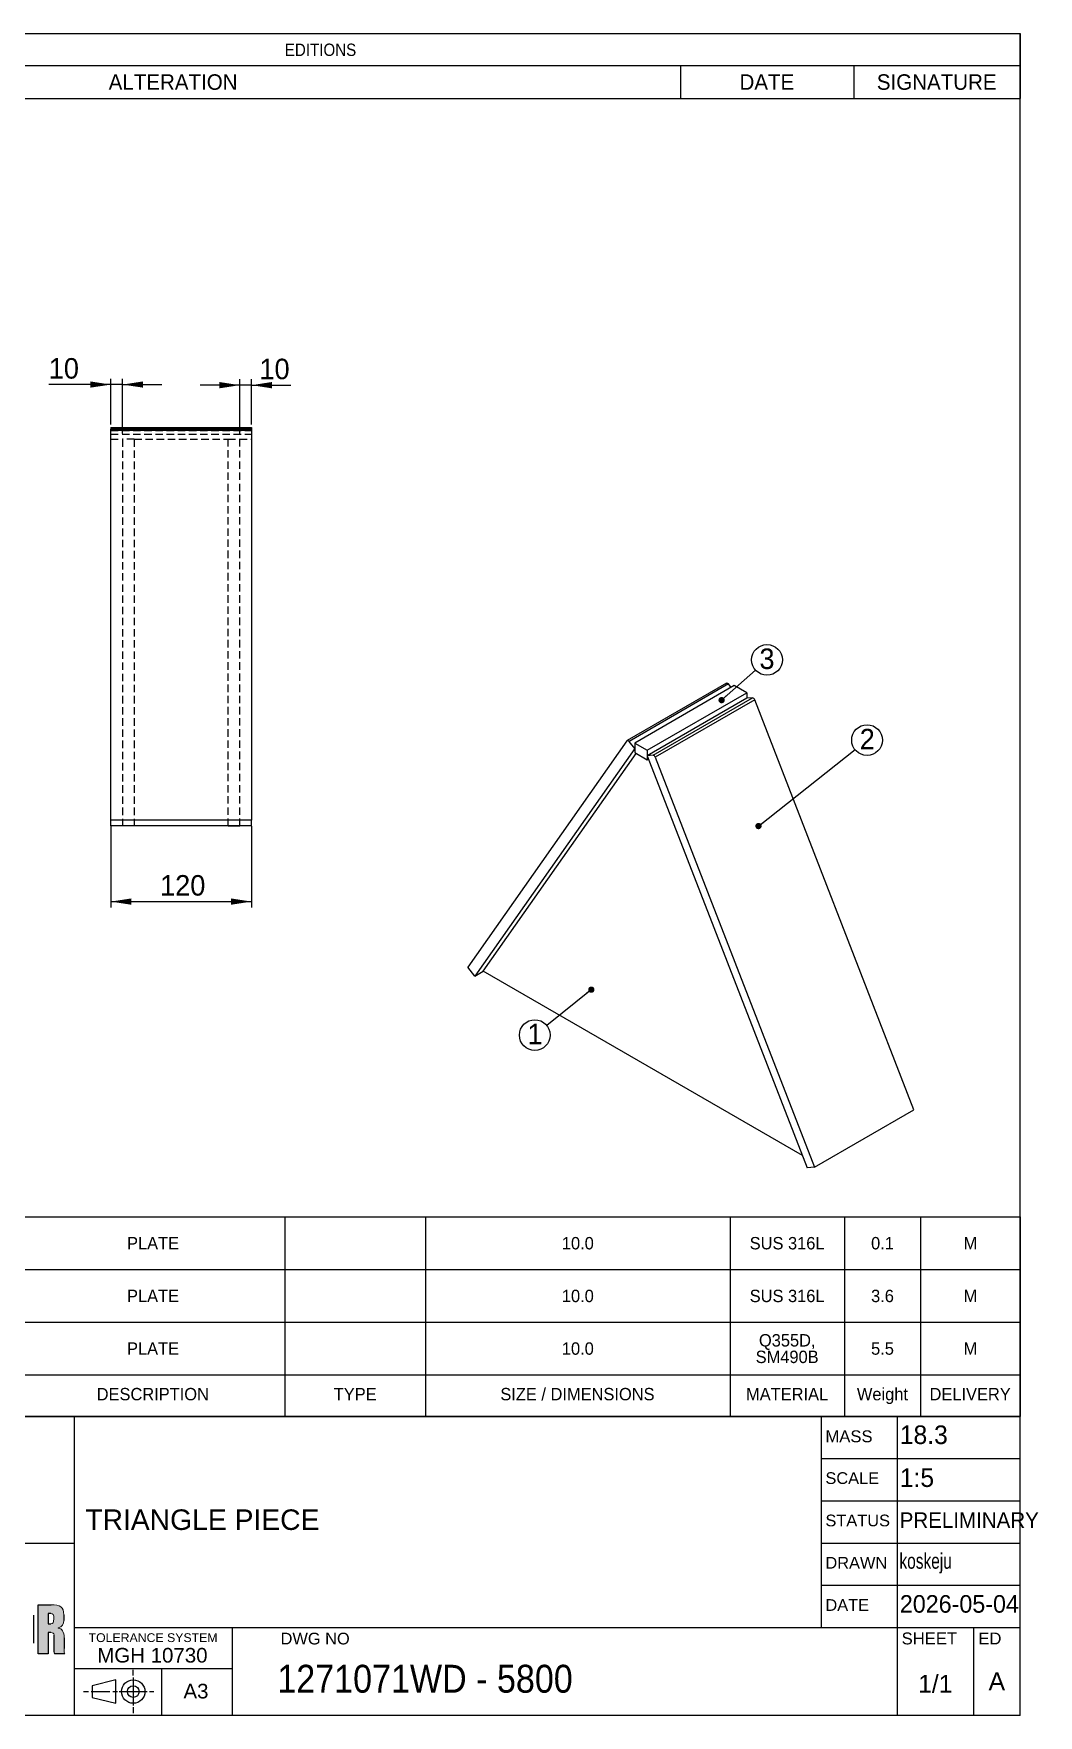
# Model space of a CAD drawing. Header units: millimetres. Extents: x 8 to 2090, y 25 to 1460.
# Drawn here: x 1233 to 2090, y 25 to 1460 of the extents above; entities that cross this region are included whole.
import ezdxf

# ---------------------------------------------------------------- set-up
doc = ezdxf.new("R2010")
doc.units = ezdxf.units.MM
doc.header["$LTSCALE"] = 5
doc.linetypes.add('HIDDEN', pattern=[1.905, 1.27, -0.635])
doc.layers.add('AM_0', color=7, linetype='Continuous', lineweight=25)
for name, color, linetype in [('AM_3', 6, 'HIDDEN'), ('AM_5', 3, 'Continuous'), ('AM_6', 2, 'Continuous'), ('AM_8', 1, 'Continuous')]:
    doc.layers.add(name, color=color, linetype=linetype)
doc.styles.add('SLDTEXTSTYLE0', font='ARIAL.TTF', dxfattribs={"width": 0.948})
doc.styles.add('SLDTEXTSTYLE1', font='ARIAL.TTF', dxfattribs={"width": 0.9875})
doc.styles.add('SLDTEXTSTYLE2', font='GOTHIC.TTF', dxfattribs={"width": 0.913})
doc.styles.add('SLDTEXTSTYLE3', font='ARIAL.TTF')
doc.styles.add('SLDTEXTSTYLE5', font='ARIALN.TTF', dxfattribs={"width": 0.87})
doc.styles.get("Standard").update_dxf_attribs({"font": 'ARIAL.TTF'})
doc.dimstyles.new('SLDDIMSTYLE0', dxfattribs={"dimtxt": 17.5, "dimasz": 17.5, "dimexe": 0, "dimexo": 0.0625, "dimgap": 4.375, "dimtad": 1, "dimdec": 1, "dimrnd": 1e-09, "dimzin": 12, "dimdsep": 46, "dimtxsty": 'SLDTEXTSTYLE0', "dimsah": 1, "dimcen": 0.09, "dimadec": 0, "dimazin": 3, "dimtfac": 1, "dimtdec": 1, "dimtmove": 0, "dimatfit": 0, "dimfxl": 1, "dimfrac": 2, "dimtolj": 1, "dimtzin": 12, "dimarcsym": 0})
doc.dimstyles.new('SLDDIMSTYLE5', dxfattribs={"dimtxt": 0.18, "dimasz": 5.384615, "dimexe": 0, "dimexo": 0.0625, "dimgap": 0, "dimtad": 0, "dimtih": 1, "dimtoh": 1, "dimdec": 0, "dimrnd": 1e-09, "dimzin": 0, "dimdsep": 46, "dimtxsty": 'STANDARD', "dimblk1": 'DOT', "dimblk2": 'DOT', "dimsah": 1, "dimcen": 0.09, "dimadec": 0, "dimazin": 0, "dimtfac": 5.384615, "dimtdec": 0, "dimtofl": 0, "dimtmove": 0, "dimatfit": 3, "dimldrblk": 'DOT', "dimfxl": 1, "dimfrac": 2, "dimtolj": 1, "dimtzin": 0, "dimarcsym": 0})

# ---------------------------------------------------------------- blocks, each defined once
blk = doc.blocks.new('SW_TABLEANNOTATION_0')
at = {"layer": 'AM_0', "color": 0}
for p, q in [((0, 0), (0, -27.3)), ((0, 0), (40, 0)), ((40, 0), (905, 0)), ((905, 0), (1053.1, 0)), ((1053.1, 0), (1195.1, 0)), ((1195.1, 0), (1195.1, -27.3)), ((0, -27.3), (0, -55.3)), ((0, -27.3), (40, -27.3)), ((40, -27.3), (40, -55.3)), ((40, -27.3), (905, -27.3)), ((905, -27.3), (905, -55.3)), ((905, -27.3), (1053.1, -27.3)), ((1053.1, -27.3), (1053.1, -55.3)), ((1053.1, -27.3), (1195.1, -27.3)), ((1195.1, -27.3), (1195.1, -55.3)), ((0, -55.3), (40, -55.3)), ((40, -55.3), (905, -55.3)), ((905, -55.3), (1053.1, -55.3)), ((1053.1, -55.3), (1195.1, -55.3))]:
    blk.add_line(p, q, dxfattribs=at)
at = {"layer": 'AM_0', "color": 0, "attachment_point": 1}
for s, insert, char_height, style in [('EDITIONS', (567.4, -8.5), 10.58, 'SLDTEXTSTYLE2'), ('ED', (7.8, -34.7), 13.23, 'SLDTEXTSTYLE0'), ('ALTERATION', (417.1, -34.7), 13.23, 'SLDTEXTSTYLE0'), ('DATE', (955.5, -34.7), 13.23, 'SLDTEXTSTYLE0'), ('SIGNATURE', (1072.7, -34.7), 13.23, 'SLDTEXTSTYLE0')]:
    blk.add_mtext(s, dxfattribs=dict(at, insert=insert, char_height=char_height, style=style))
blk = doc.blocks.new('SW_TABLEANNOTATION_1')
at = {"layer": 'AM_0', "color": 0}
for p, q in [((0, 134.8), (0, 89.9)), ((0, 134.8), (75, 134.8)), ((75, 134.8), (75, 89.9)), ((75, 134.8), (115, 134.8)), ((115, 134.8), (115, 89.9)), ((115, 134.8), (185, 134.8)), ((185, 134.8), (185, 89.9)), ((185, 134.8), (265, 134.8)), ((265, 134.8), (265, 89.9)), ((265, 134.8), (490, 134.8)), ((490, 134.8), (490, 89.9)), ((490, 134.8), (610, 134.8)), ((610, 134.8), (610, 89.9)), ((610, 134.8), (870, 134.8)), ((870, 134.8), (870, 89.9)), ((870, 134.8), (967.5, 134.8)), ((967.5, 134.8), (967.5, 89.9)), ((967.5, 134.8), (1032.5, 134.8)), ((1032.5, 134.8), (1032.5, 89.9)), ((1032.5, 134.8), (1117.5, 134.8)), ((1117.5, 134.8), (1117.5, 89.9)), ((0, 89.9), (0, 45)), ((0, 89.9), (75, 89.9)), ((75, 89.9), (75, 45)), ((75, 89.9), (115, 89.9)), ((115, 89.9), (115, 45)), ((115, 89.9), (185, 89.9)), ((185, 89.9), (185, 45)), ((185, 89.9), (265, 89.9)), ((265, 89.9), (265, 45)), ((265, 89.9), (490, 89.9)), ((490, 89.9), (490, 45)), ((490, 89.9), (610, 89.9)), ((610, 89.9), (610, 45)), ((610, 89.9), (870, 89.9)), ((870, 89.9), (870, 45)), ((870, 89.9), (967.5, 89.9)), ((967.5, 89.9), (967.5, 45)), ((967.5, 89.9), (1032.5, 89.9)), ((1032.5, 89.9), (1032.5, 45)), ((1032.5, 89.9), (1117.5, 89.9)), ((1117.5, 89.9), (1117.5, 45)), ((0, 45), (0, 0)), ((0, 45), (75, 45)), ((75, 45), (75, 0)), ((75, 45), (115, 45)), ((115, 45), (115, 0)), ((115, 45), (185, 45)), ((185, 45), (185, 0)), ((185, 45), (265, 45)), ((265, 45), (265, 0)), ((265, 45), (490, 45)), ((490, 45), (490, 0)), ((490, 45), (610, 45)), ((610, 45), (610, 0)), ((610, 45), (870, 45)), ((870, 45), (870, 0)), ((870, 45), (967.5, 45)), ((967.5, 45), (967.5, 0)), ((967.5, 45), (1032.5, 45)), ((1032.5, 45), (1032.5, 0)), ((1032.5, 45), (1117.5, 45)), ((1117.5, 45), (1117.5, 0)), ((0, 0), (0, -35.5)), ((0, 0), (75, 0)), ((75, 0), (75, -35.5)), ((75, 0), (115, 0)), ((115, 0), (115, -35.5)), ((115, 0), (185, 0)), ((185, 0), (185, -35.5)), ((185, 0), (265, 0)), ((265, 0), (265, -35.5)), ((265, 0), (490, 0)), ((490, 0), (490, -35.5)), ((490, 0), (610, 0)), ((610, 0), (610, -35.5)), ((610, 0), (870, 0)), ((870, 0), (870, -35.5)), ((870, 0), (967.5, 0)), ((967.5, 0), (967.5, -35.5)), ((967.5, 0), (1032.5, 0)), ((1032.5, 0), (1032.5, -35.5)), ((1032.5, 0), (1117.5, 0)), ((1117.5, 0), (1117.5, -35.5)), ((0, -35.5), (75, -35.5)), ((75, -35.5), (115, -35.5)), ((115, -35.5), (185, -35.5)), ((185, -35.5), (265, -35.5)), ((265, -35.5), (490, -35.5)), ((490, -35.5), (610, -35.5)), ((610, -35.5), (870, -35.5)), ((870, -35.5), (967.5, -35.5)), ((967.5, -35.5), (1032.5, -35.5)), ((1032.5, -35.5), (1117.5, -35.5))]:
    blk.add_line(p, q, dxfattribs=at)
at = {"layer": 'AM_0', "color": 0, "attachment_point": 1, "style": 'SLDTEXTSTYLE0'}
for s, insert, char_height in [('3', (33.6, 117.7), 10.6), ('1', (91.1, 117.7), 10.6), ('PLATE', (355.2, 117.7), 10.58), ('10.0', (726.3, 117.7), 10.58), ('SUS 316L', (886.6, 117.7), 10.58), ('0.1', (990.2, 117.7), 10.58), ('M', (1069.1, 117.7), 10.6), ('2', (33.6, 72.7), 10.6), ('2', (91.1, 72.7), 10.6), ('PLATE', (355.2, 72.7), 10.58), ('10.0', (726.3, 72.7), 10.58), ('SUS 316L', (886.6, 72.7), 10.58), ('3.6', (990.2, 72.7), 10.58), ('M', (1069.1, 72.7), 10.6), ('Q355D, ', (894.5, 34.8), 10.58), ('1', (33.6, 27.8), 10.6), ('2', (91.1, 27.8), 10.6), ('PLATE', (355.2, 27.8), 10.58), ('10.0', (726.3, 27.8), 10.58), ('SM490B', (891.7, 20.7), 10.58), ('5.5', (990.2, 27.8), 10.58), ('M', (1069.1, 27.8), 10.6), ('ITEM', (20.6, -11.1), 10.58), ('QTY', (80.5, -11.1), 10.58), ('DRW', (133.1, -11.1), 10.58), ('CODE', (204.6, -11.1), 10.58), ('DESCRIPTION', (329.3, -11.1), 10.583), ('TYPE', (531.6, -11.1), 10.58), ('SIZE / DIMENSIONS', (673.8, -11.1), 10.583), ('MATERIAL', (883.5, -11.1), 10.58), ('Weight', (978.1, -11.1), 10.58), ('DELIVERY', (1040.1, -11.1), 10.58)]:
    blk.add_mtext(s, dxfattribs=dict(at, insert=insert, char_height=char_height))
blk = doc.blocks.new('_D_7')
at = {"layer": 'AM_5'}
for p, q in [((1298.9, 1126.4), (1298.9, 1165.5)), ((1308.9, 1118.8), (1308.9, 1165.5)), ((1298.9, 1160.5), (1245.9, 1160.5)), ((1308.9, 1160.5), (1298.9, 1160.5)), ((1308.9, 1160.5), (1342.5, 1160.5))]:
    blk.add_line(p, q, dxfattribs=at)
for points in [[(1298.9, 1160.5), (1281.4, 1163.2), (1281.4, 1157.9)], [(1308.9, 1160.5), (1326.4, 1157.9), (1326.4, 1163.2)]]:
    blk.add_solid(points, dxfattribs=at)
at = {"layer": 'AM_5', "insert": (1245.9, 1183.1), "char_height": 17.5, "attachment_point": 1, "style": 'SLDTEXTSTYLE0'}
blk.add_mtext('10', dxfattribs=at)
blk = doc.blocks.new('_D_8')
at = {"layer": 'AM_5'}
for p, q in [((1408.9, 1118.8), (1408.9, 1165)), ((1418.9, 1126.4), (1418.9, 1165)), ((1408.9, 1160), (1375.2, 1160)), ((1418.9, 1160), (1408.9, 1160)), ((1418.9, 1160), (1452.4, 1160))]:
    blk.add_line(p, q, dxfattribs=at)
for points in [[(1408.9, 1160), (1391.4, 1162.7), (1391.4, 1157.3)], [(1418.9, 1160), (1436.4, 1157.3), (1436.4, 1162.7)]]:
    blk.add_solid(points, dxfattribs=at)
at = {"layer": 'AM_5', "insert": (1425.7, 1182.6), "char_height": 17.5, "attachment_point": 1, "style": 'SLDTEXTSTYLE0'}
blk.add_mtext('10', dxfattribs=at)
blk = doc.blocks.new('_D_9')
at = {"layer": 'AM_5'}
for p, q in [((1298.9, 783.8), (1298.9, 714.3)), ((1418.9, 783.8), (1418.9, 714.3)), ((1298.9, 719.3), (1418.9, 719.3))]:
    blk.add_line(p, q, dxfattribs=at)
for points in [[(1298.9, 719.3), (1316.4, 716.6), (1316.4, 722)], [(1418.9, 719.3), (1401.4, 722), (1401.4, 716.6)]]:
    blk.add_solid(points, dxfattribs=at)
at = {"layer": 'AM_5', "insert": (1340.9, 741.9), "char_height": 17.5, "attachment_point": 1, "style": 'SLDTEXTSTYLE0'}
blk.add_mtext('120', dxfattribs=at)
blk = doc.blocks.new('SW_NOTE_0_2')
at = {"layer": 'AM_6', "color": 0}
blk.add_circle((9.8, 8.7), 13.1, dxfattribs=at)
at = {"layer": 'AM_6', "color": 0, "insert": (9.8, 18.4), "char_height": 17.5, "attachment_point": 2, "style": 'SLDTEXTSTYLE0'}
blk.add_mtext('3', dxfattribs=at)
blk = doc.blocks.new('_Dot')
at = {"color": 0, "linetype": 'ByBlock', "lineweight": -2}
blk.add_line((-0.5, 0), (-1, 0), dxfattribs=at)
at = {"color": 0, "linetype": 'ByBlock', "const_width": 0.5}
blk.add_lwpolyline([(-0.25, 0, 1), (0.25, 0, 1)], format="xyb", close=True, dxfattribs=at)
blk = doc.blocks.new('SW_NOTE_0_3')
at = {"layer": 'AM_6', "color": 0}
blk.add_circle((10.2, 8.1), 13.1, dxfattribs=at)
at = {"layer": 'AM_6', "color": 0, "insert": (10.4, 17.7), "char_height": 17.5, "attachment_point": 2, "style": 'SLDTEXTSTYLE0'}
blk.add_mtext('2', dxfattribs=at)
blk = doc.blocks.new('SW_NOTE_0_4')
at = {"layer": 'AM_6', "color": 0}
blk.add_circle((-10.2, -8.2), 13.1, dxfattribs=at)
at = {"layer": 'AM_6', "color": 0, "insert": (-10, 1.5), "char_height": 17.5, "attachment_point": 2, "style": 'SLDTEXTSTYLE0'}
blk.add_mtext('1', dxfattribs=at)

msp = doc.modelspace()

# ---------------------------------------------------------------- hatches: boundary and pattern name
at = {"layer": 'AM_8'}
h = msp.add_hatch(color=256, dxfattribs=at)
edge = h.paths.add_edge_path(flags=0)
edge.add_spline(control_points=[(1250.446005, 93.346604), (1250.446005, 94.75226), (1249.451062, 95.45513), (1247.693593, 95.45513)], knot_values=[12, 12, 12, 12, 13, 13, 13, 13], weights=[1, 1, 1, 1], degree=3, periodic=0)
edge.add_line((1247.693593, 95.45513), (1245.527004, 95.45513))
edge.add_line((1245.527004, 95.45513), (1245.527004, 77.416849))
edge.add_line((1245.527004, 77.416849), (1236.975852, 77.416849))
edge.add_line((1236.975852, 77.416849), (1236.975852, 119.233151))
edge.add_line((1236.975852, 119.233151), (1247.928442, 119.233151))
edge.add_spline(control_points=[(1247.928442, 119.233151), (1255.424836, 119.233151), (1258.763147, 117.35897), (1258.763147, 110.682417)], knot_values=[2, 2, 2, 2, 3, 3, 3, 3], weights=[1, 1, 1, 1], degree=3, periodic=0)
edge.add_line((1258.763147, 110.682417), (1258.763147, 105.704013))
edge.add_spline(control_points=[(1258.763147, 105.704013), (1258.763147, 103.185947), (1257.708465, 100.023157), (1253.843224, 99.437753)], knot_values=[4, 4, 4, 4, 5, 5, 5, 5], weights=[1, 1, 1, 1], degree=3, periodic=0)
edge.add_line((1253.843224, 99.437753), (1253.843224, 99.320371))
edge.add_spline(control_points=[(1253.843224, 99.320371), (1257.35749, 98.734883), (1258.997157, 96.392346), (1258.997157, 91.062549)], knot_values=[6, 6, 6, 6, 7, 7, 7, 7], weights=[1, 1, 1, 1], degree=3, periodic=0)
edge.add_line((1258.997157, 91.062549), (1258.997157, 81.984918))
edge.add_spline(control_points=[(1258.997157, 81.984918), (1258.997157, 78.763622), (1258.997157, 78.060785), (1259.58298, 77.416849)], knot_values=[8, 8, 8, 8, 9, 9, 9, 9], weights=[1, 1, 1, 1], degree=3, periodic=0)
edge.add_line((1259.58298, 77.416849), (1250.973765, 77.416849))
edge.add_spline(control_points=[(1250.973765, 77.416849), (1250.621953, 78.060785), (1250.446005, 78.646625), (1250.446005, 79.115459)], knot_values=[10, 10, 10, 10, 11, 11, 11, 11], weights=[1, 1, 1, 1], degree=3, periodic=0)
edge.add_line((1250.446005, 79.115459), (1250.446005, 93.346604))
edge = h.paths.add_edge_path(flags=0)
edge.add_spline(control_points=[(1247.693593, 103.068564), (1249.509208, 103.068564), (1250.212078, 103.654387), (1250.212078, 107.344099)], knot_values=[1, 1, 1, 1, 2, 2, 2, 2], weights=[1, 1, 1, 1], degree=3, periodic=0)
edge.add_spline(control_points=[(1250.212078, 107.344099), (1250.212078, 110.799381), (1249.743219, 111.619298), (1247.693593, 111.619298)], knot_values=[2, 2, 2, 2, 3, 3, 3, 3], weights=[1, 1, 1, 1], degree=3, periodic=0)
edge.add_line((1247.693593, 111.619298), (1245.527004, 111.619298))
edge.add_line((1245.527004, 111.619298), (1245.527004, 103.068564))
edge.add_line((1245.527004, 103.068564), (1247.693593, 103.068564))

# ---------------------------------------------------------------- linework, layer by layer
at = {"color": 22, "linetype": 'Continuous', "lineweight": 18, "true_color": 0xe13800}
for points in [[(1247.928442, 119.233151), (1255.424836, 119.233151), (1258.763147, 117.35897), (1258.763147, 110.682417)], [(1250.212078, 107.344099), (1250.212078, 110.799381), (1249.743219, 111.619298), (1247.693593, 111.619298)], [(1247.693593, 103.068564), (1249.509208, 103.068564), (1250.212078, 103.654387), (1250.212078, 107.344099)], [(1258.763147, 105.704013), (1258.763147, 103.185947), (1257.708465, 100.023157), (1253.843224, 99.437753)], [(1250.446005, 93.346604), (1250.446005, 94.75226), (1249.451062, 95.45513), (1247.693593, 95.45513)], [(1253.843224, 99.320371), (1257.35749, 98.734883), (1258.997157, 96.392346), (1258.997157, 91.062549)], [(1250.973765, 77.416849), (1250.621953, 78.060785), (1250.446005, 78.646625), (1250.446005, 79.115459)], [(1258.997157, 81.984918), (1258.997157, 78.763622), (1258.997157, 78.060785), (1259.58298, 77.416849)]]:
    msp.add_open_spline(points, degree=3, dxfattribs=at)
at = {"layer": 'AM_0'}
for p, q in [((26.341747, 1460.005464), (2075.036767, 1460.005464)), ((2075.036767, 24.912506), (2075.036767, 1460.005464)), ((1298.889015, 1123.825236), (1298.889015, 1122.378991)), ((1298.889015, 1123.825236), (1418.889015, 1123.825236)), ((1418.889015, 1122.378991), (1298.889015, 1122.378991)), ((1298.889015, 1121.378991), (1298.889015, 1122.378991)), ((1298.889015, 788.825236), (1298.889015, 1121.378991)), ((1418.889015, 1121.378991), (1298.889015, 1121.378991)), ((1418.889015, 1123.825236), (1418.889015, 1122.378991)), ((1418.889015, 1122.378991), (1418.889015, 1121.378991)), ((1418.889015, 1121.378991), (1418.889015, 788.825236)), ((1824.332049, 905.745629), (1739.479235, 856.761142)), ((1826.039074, 905.019617), (1741.186261, 856.03513)), ((1828.387657, 902.098002), (1826.039074, 905.019617)), ((1830.956148, 903.58076), (1746.103334, 854.596274)), ((1756.709936, 848.473213), (1841.56275, 897.457699)), ((1841.580844, 892.781381), (1756.72803, 843.796895)), ((1761.627009, 844.234937), (1846.479823, 893.219424)), ((1848.411675, 891.50644), (1763.558861, 842.521954)), ((1841.56275, 897.457699), (1830.956148, 903.58076)), ((1841.56275, 897.457699), (1841.56275, 892.770936)), ((1846.479823, 893.219424), (1841.580844, 892.781381)), ((1984.176177, 541.587548), (1848.411675, 891.50644)), ((1739.254409, 856.552615), (1603.489907, 663.384081)), ((1746.08524, 849.940846), (1609.613631, 655.766226)), ((1746.08524, 849.940846), (1741.186261, 856.03513)), ((1746.103334, 849.951292), (1746.08524, 849.940846)), ((1746.103334, 854.596274), (1756.709936, 848.473213)), ((1746.103334, 854.596274), (1746.103334, 846.430865)), ((1756.709936, 848.473213), (1756.709936, 840.307805)), ((1616.684699, 659.848266), (1747.324816, 845.725719)), ((1746.103334, 846.430865), (1756.709936, 840.307805)), ((1756.709936, 840.307805), (1757.830722, 840.954821)), ((1761.627009, 844.234937), (1756.72803, 843.796895)), ((1756.72803, 843.796895), (1893.199639, 492.055508)), ((1763.558861, 842.521954), (1899.323363, 492.603062)), ((1298.889015, 783.825236), (1298.889015, 788.825236)), ((1418.889015, 788.825236), (1298.889015, 788.825236)), ((1418.889015, 783.825236), (1298.889015, 783.825236)), ((1318.889015, 783.825236), (1308.889015, 783.825236)), ((1398.889015, 783.825236), (1408.889015, 783.825236)), ((1418.889015, 783.825236), (1418.889015, 788.825236)), ((1609.613631, 655.766226), (1603.489907, 663.384081)), ((1609.613631, 655.766226), (1616.684699, 659.848266)), ((1889.117819, 502.575974), (1616.684699, 659.848266)), ((1899.323363, 492.603062), (1984.176177, 541.587548)), ((1899.323363, 492.603062), (1893.199639, 492.055508)), ((2075.036767, 279.825906), (957.536767, 279.825906)), ((1267.536767, 279.825906), (1267.536767, 24.912506)), ((1905.036767, 279.912506), (1905.036767, 99.912506)), ((1970.036767, 279.825906), (1970.036767, 24.825906)), ((2075.036767, 24.825906), (2075.036767, 279.825906)), ((1905.036767, 243.912506), (2075.036767, 243.912506)), ((1905.036767, 207.912506), (2075.036767, 207.912506)), ((957.545155, 171.825518), (1267.536767, 171.849595)), ((1905.036767, 171.912506), (2075.036767, 171.912506)), ((1905.036767, 135.912506), (2075.036767, 135.912506)), ((1236.975852, 77.416849), (1236.975852, 119.233151)), ((1236.975852, 119.233151), (1247.928442, 119.233151)), ((1232.994402, 110.213977), (1232.994402, 86.435956)), ((1247.693593, 111.619298), (1245.527004, 111.619298)), ((1245.527004, 111.619298), (1245.527004, 103.068564)), ((1245.527004, 103.068564), (1247.693593, 103.068564)), ((1258.763147, 110.682417), (1258.763147, 105.704013)), ((1247.693593, 95.45513), (1245.527004, 95.45513)), ((1245.527004, 95.45513), (1245.527004, 77.416849)), ((1250.446005, 79.115459), (1250.446005, 93.346604)), ((1253.843224, 99.437753), (1253.843224, 99.320371)), ((1258.997157, 91.062549), (1258.997157, 81.984918)), ((1267.536767, 99.912506), (2075.036767, 99.912506)), ((1402.536767, 99.912506), (1402.536767, 24.912506)), ((2035.036767, 99.912506), (2035.036767, 24.912506)), ((1245.527004, 77.416849), (1236.975852, 77.416849)), ((1259.58298, 77.416849), (1250.973765, 77.416849)), ((1267.536767, 64.912506), (1402.536767, 64.912506)), ((1317.998473, 58.799173), (1317.998473, 63.664078)), ((1342.536767, 24.912506), (1342.536767, 64.912506)), ((1275.694533, 45.107098), (1279.841668, 45.107098)), ((1282.074738, 45.107098), (1298.104993, 45.107098)), ((1303.020253, 55.107098), (1283.020253, 50.107098)), ((1283.020253, 50.107098), (1283.020253, 40.107098)), ((1300.657073, 45.107098), (1304.485193, 45.107098)), ((1303.020253, 35.107098), (1303.020253, 55.107098)), ((1306.080243, 45.107098), (1329.766738, 45.107098)), ((1317.998473, 57.124373), (1317.998473, 33.358123)), ((1331.760548, 45.107098), (1335.508918, 45.107098)), ((1283.020253, 40.107098), (1303.020253, 35.107098)), ((1317.998473, 31.763073), (1317.998473, 26.738668)), ((26.341747, 24.912506), (2075.036767, 24.912506)), ((957.556565, 24.912506), (2075.036767, 24.912506))]:
    msp.add_line(p, q, dxfattribs=at)
at = {"layer": 'AM_0', "flags": 128}
for points in [[(1824.332049, 905.745629), (1824.471049, 905.806139), (1824.706477, 905.839285), (1824.965942, 905.802269), (1825.239474, 905.696512), (1825.51656, 905.526079), (1825.786552, 905.297519), (1826.039074, 905.019617)], [(1741.186261, 856.03513), (1740.933738, 856.313033), (1740.663746, 856.541592), (1740.38666, 856.712025), (1740.113129, 856.817782), (1739.853663, 856.854799), (1739.618235, 856.821653), (1739.415892, 856.719618), (1739.254409, 856.552615)]]:
    msp.add_lwpolyline(points, dxfattribs=at)
at = {"layer": 'AM_0'}
for radius in [10, 5]:
    msp.add_circle((1317.998473, 45.107098), radius, dxfattribs=at)
for centre in [(1846.124997, 890.873427), (1761.272183, 841.88894)]:
    msp.add_arc(centre, 2.372678, 15.473502071, 81.399333442, dxfattribs=at)
at = {"layer": 'AM_3'}
for p, q in [((1418.889015, 1122.111042), (1298.889015, 1122.111042)), ((1298.889015, 1121.378991), (1418.889015, 1121.378991)), ((1298.889015, 1118.111042), (1418.889015, 1118.111042)), ((1298.889015, 1113.825236), (1308.889015, 1113.825236)), ((1318.889015, 1113.825236), (1308.889015, 1113.825236)), ((1308.889015, 1113.825236), (1308.889015, 783.825236)), ((1318.889015, 1113.825236), (1398.889015, 1113.825236)), ((1318.889015, 1113.825236), (1318.889015, 783.825236)), ((1398.889015, 1113.825236), (1408.889015, 1113.825236)), ((1398.889015, 783.825236), (1398.889015, 1113.825236)), ((1408.889015, 1113.825236), (1418.889015, 1113.825236)), ((1408.889015, 783.825236), (1408.889015, 1113.825236))]:
    msp.add_line(p, q, dxfattribs=at)

# ---------------------------------------------------------------- block references
at = {"layer": 'AM_0'}
for name, p in [('SW_TABLEANNOTATION_0', (879.92705, 1460.005464)), ('SW_TABLEANNOTATION_1', (957.520501, 315.362506))]:
    msp.add_blockref(name, p, dxfattribs=at)
at = {"layer": 'AM_6'}
for name, p in [('SW_NOTE_0_2', (1849.078723, 916.889226)), ('SW_NOTE_0_3', (1934.065828, 849.000237)), ('SW_NOTE_0_4', (1670.892599, 613.569525))]:
    msp.add_blockref(name, p, dxfattribs=at)

# ---------------------------------------------------------------- texts
for s, insert, char_height, attachment_point, style in [('MASS', (1908.751777, 268.034582), 10.16, 1, 'SLDTEXTSTYLE3'), ('18.3', (1972.263961, 272.240809), 15.875, 1, 'SLDTEXTSTYLE0'), ('SCALE', (1908.751777, 232.304213), 10, 1, 'SLDTEXTSTYLE3'), ('1:5', (1972.263476, 235.624344), 15.875, 1, 'SLDTEXTSTYLE0'), ('TRIANGLE PIECE', (1277.065137, 200.581563), 17.5, 1, 'SLDTEXTSTYLE1'), ('STATUS', (1908.751777, 196.149), 10, 1, 'SLDTEXTSTYLE3'), ('PRELIMINARY', (1972.115014, 198.085286), 13.22916667, 1, 'SLDTEXTSTYLE0'), ('DRAWN', (1908.751777, 160.049682), 10, 1, 'SLDTEXTSTYLE3'), ('koskeju', (1971.920489, 163.192166), 13.2291667, 1, 'SLDTEXTSTYLE5'), ('DATE', (1908.751777, 123.993817), 10, 1, 'SLDTEXTSTYLE3'), ('2026-05-04', (1972.264008, 127.448957), 15, 1, 'SLDTEXTSTYLE0'), ('TOLERANCE SYSTEM', (1279.91883, 94.893013), 7.5, 1, 'SLDTEXTSTYLE3'), ('DWG NO', (1443.777218, 95.357422), 10, 1, 'SLDTEXTSTYLE3'), ('SHEET', (1973.799165, 95.545475), 10.16, 1, 'SLDTEXTSTYLE3'), ('ED', (2039.256185, 95.517006), 10.16, 1, 'SLDTEXTSTYLE3'), ('MGH 10730', (1287.286031, 82.380019), 12.5, 1, 'SLDTEXTSTYLE3'), ('1271071WD - 5800', (1440.969417, 67.994375), 23.8125, 1, 'SLDTEXTSTYLE2'), ('1/1', (2002.504565, 59.366379), 15.23995, 2, 'SLDTEXTSTYLE1'), ('A', (2055.038911, 61.544086), 15.23995, 2, 'SLDTEXTSTYLE1'), ('A3', (1360.869361, 51.746455), 12.5, 1, 'SLDTEXTSTYLE3')]:
    msp.add_mtext(s, dxfattribs=dict(at, insert=insert, char_height=char_height, attachment_point=attachment_point, style=style))

# ---------------------------------------------------------------- dimensions: what is measured, and where the dimension line sits
at = {"layer": 'AM_5'}
for base, p1, p2, picture, middle in [((1298.889015, 1160.545325), (1308.889015, 1113.825236), (1298.889015, 1121.378991), '_D_7', (1259.280579, 1160.545325)), ((1408.889015, 1160.04127), (1418.889015, 1121.378991), (1408.889015, 1113.825236), '_D_8', (1439.078002, 1160.04127)), ((1418.889015, 719.317504), (1298.889015, 788.825236), (1418.889015, 788.825236), '_D_9', (1360.937235, 719.317504))]:
    dim = msp.add_linear_dim(base=base, p1=p1, p2=p2, dimstyle='SLDDIMSTYLE0', dxfattribs=at)
    dim.commit()
    dim.dimension.update_dxf_attribs({"geometry": picture, "text_midpoint": middle, "dimtype": 160})

# ---------------------------------------------------------------- leaders
at = {"layer": 'AM_6'}
for points in [[(1820.153394, 891.231764), (1849.078723, 916.889226)], [(1851.596943, 783.760505), (1934.065828, 849.000237)], [(1708.95969, 644.131977), (1670.892599, 613.569525)]]:
    msp.add_leader(points, dimstyle='SLDDIMSTYLE5', dxfattribs=at)

doc.saveas('drawing.dxf')
